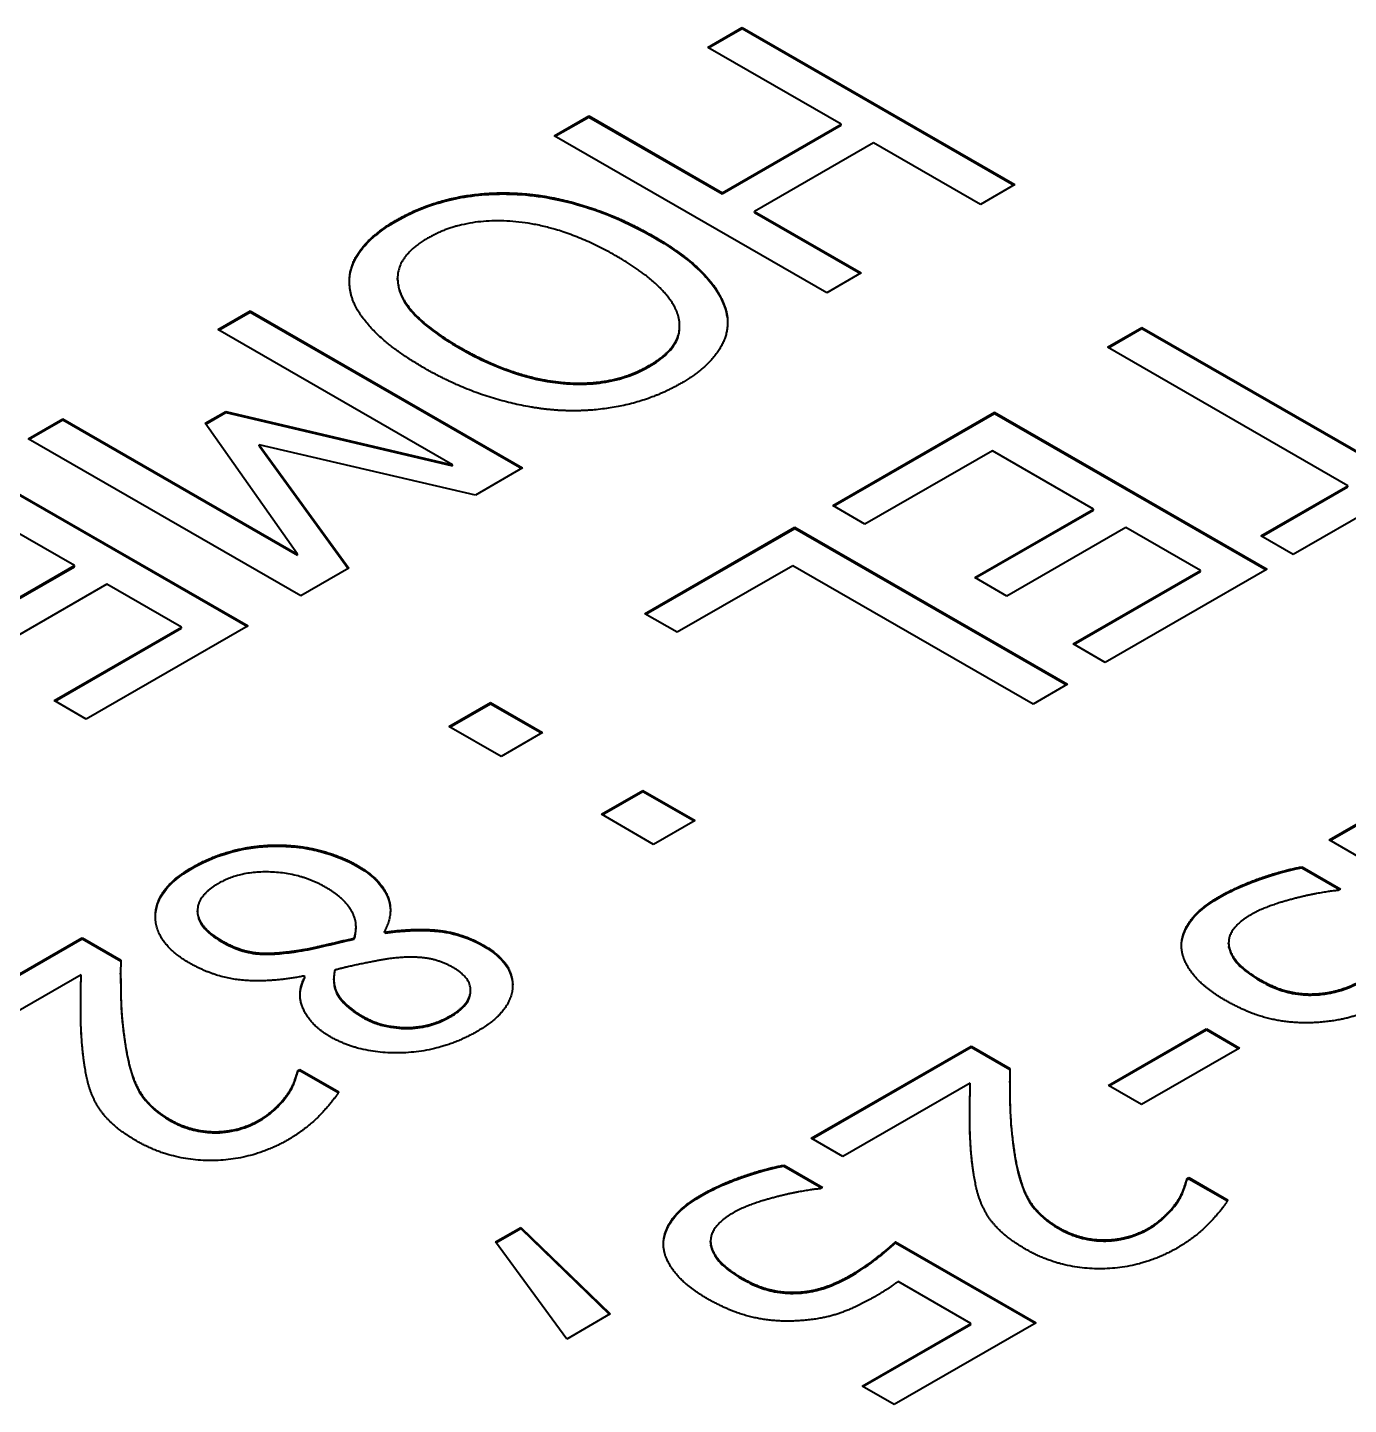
# Model space of a CAD drawing. Header units: millimetres. Extents: x 0 to 1682, y 0 to 1188.
# Drawn here: x 1444.735 to 1448.846, y 1072.662 to 1076.948 of the extents above; entities that cross this region are included whole.
import ezdxf

# ---------------------------------------------------------------- set-up
doc = ezdxf.new("R2010")
doc.units = ezdxf.units.MM
doc.header["$LTSCALE"] = 2
doc.layers.add('가시적인 것(ISO)', color=3, linetype='Continuous', lineweight=40)
doc.layers.add('가시적인 좁은 것(ISO)', color=3, linetype='Continuous', lineweight=35)

msp = doc.modelspace()

# ---------------------------------------------------------------- linework, layer by layer
at = {"layer": '가시적인 것(ISO)'}
for p, q in [((1446.8518, 1076.8859), (1446.9591, 1076.9477)), ((1446.8547, 1076.8843), (1446.9591, 1076.9444)), ((1446.9591, 1076.9477), (1447.8076, 1076.459)), ((1446.9591, 1076.9444), (1446.9591, 1076.9477)), ((1446.9591, 1076.9444), (1447.8048, 1076.4574)), ((1447.2671, 1076.6467), (1446.8518, 1076.8859)), ((1446.3739, 1076.6107), (1446.4812, 1076.6725)), ((1446.3768, 1076.6091), (1446.4812, 1076.6692)), ((1446.4812, 1076.6725), (1446.8965, 1076.4333)), ((1446.4812, 1076.6692), (1446.4812, 1076.6725)), ((1446.4812, 1076.6692), (1446.8965, 1076.43)), ((1447.2225, 1076.1221), (1446.3739, 1076.6107)), ((1446.8965, 1076.4333), (1447.2671, 1076.6467)), ((1446.8965, 1076.43), (1447.2671, 1076.6435)), ((1447.2671, 1076.6435), (1447.2671, 1076.6467)), ((1447.3675, 1076.5889), (1446.9969, 1076.3755)), ((1447.7004, 1076.3973), (1447.3675, 1076.5889)), ((1447.8076, 1076.459), (1447.7004, 1076.3973)), ((1446.8965, 1076.43), (1446.8965, 1076.4333)), ((1446.9969, 1076.3755), (1447.3297, 1076.1838)), ((1446.9969, 1076.3722), (1446.9969, 1076.3755)), ((1446.9969, 1076.3722), (1447.3269, 1076.1822)), ((1447.3297, 1076.1838), (1447.2225, 1076.1221)), ((1445.8865, 1076.1638), (1445.8865, 1076.1671)), ((1445.3267, 1076.0076), (1445.4271, 1076.0654)), ((1445.3295, 1076.006), (1445.4271, 1076.0622)), ((1445.4271, 1076.0654), (1446.2756, 1075.5768)), ((1445.4271, 1076.0622), (1445.4271, 1076.0654)), ((1445.4271, 1076.0622), (1446.2728, 1075.5752)), ((1446.9116, 1076.0515), (1446.9116, 1076.0547)), ((1446.0576, 1075.5867), (1445.3267, 1076.0076)), ((1446.7644, 1076.0156), (1446.7644, 1076.0189)), ((1448.0962, 1075.9523), (1448.2035, 1076.0141)), ((1448.099, 1075.9507), (1448.2035, 1076.0108)), ((1448.2035, 1076.0141), (1448.9516, 1075.5833)), ((1448.2035, 1076.0108), (1448.2035, 1076.0141)), ((1448.2035, 1076.0108), (1448.9516, 1075.58)), ((1448.8443, 1075.5215), (1448.0962, 1075.9523)), ((1445.2875, 1075.7158), (1445.3521, 1075.753)), ((1445.2891, 1075.7135), (1445.3521, 1075.7497)), ((1445.3521, 1075.753), (1446.0576, 1075.5867)), ((1445.3521, 1075.7497), (1445.3521, 1075.753)), ((1445.3521, 1075.7497), (1446.0576, 1075.5834)), ((1447.2408, 1075.4597), (1447.7448, 1075.75)), ((1447.7448, 1075.75), (1448.5933, 1075.2613)), ((1447.7448, 1075.7467), (1447.7448, 1075.75)), ((1444.7367, 1075.6679), (1444.844, 1075.7296)), ((1444.7395, 1075.6662), (1444.844, 1075.7264)), ((1444.844, 1075.7296), (1445.5749, 1075.3087)), ((1444.844, 1075.7264), (1444.844, 1075.7296)), ((1444.844, 1075.7264), (1445.5749, 1075.3054)), ((1445.5749, 1075.3087), (1445.2875, 1075.7158)), ((1447.2436, 1075.4581), (1447.7448, 1075.7467)), ((1447.7448, 1075.7467), (1448.5905, 1075.2597)), ((1445.5852, 1075.1792), (1444.7367, 1075.6679)), ((1449.3229, 1075.6815), (1448.6738, 1075.3077)), ((1446.1291, 1075.4925), (1445.4559, 1075.6489)), ((1445.4559, 1075.6489), (1445.7344, 1075.2652)), ((1445.4559, 1075.6456), (1445.4559, 1075.6489)), ((1445.4559, 1075.6456), (1445.7328, 1075.2642)), ((1447.7379, 1075.6304), (1447.3412, 1075.4019)), ((1448.0529, 1075.449), (1447.7379, 1075.6304)), ((1446.0576, 1075.5834), (1446.0576, 1075.5867)), ((1444.573, 1075.5736), (1445.4216, 1075.085)), ((1444.573, 1075.5704), (1445.4187, 1075.0834)), ((1446.2756, 1075.5768), (1446.1291, 1075.4925)), ((1448.5734, 1075.3655), (1448.8443, 1075.5215)), ((1448.5762, 1075.3638), (1448.8443, 1075.5182)), ((1448.8443, 1075.5182), (1448.8443, 1075.5215)), ((1444.8811, 1075.2727), (1444.5662, 1075.454)), ((1447.3412, 1075.4019), (1447.2408, 1075.4597)), ((1447.6829, 1075.236), (1448.0529, 1075.449)), ((1448.0529, 1075.4458), (1448.0529, 1075.449)), ((1447.6858, 1075.2344), (1448.0529, 1075.4458)), ((1446.6563, 1075.1231), (1447.1232, 1075.392)), ((1446.6591, 1075.1215), (1447.1232, 1075.3887)), ((1447.1232, 1075.392), (1447.9717, 1074.9034)), ((1447.1232, 1075.3887), (1447.1232, 1075.392)), ((1447.1232, 1075.3887), (1447.9689, 1074.9017)), ((1448.1533, 1075.3912), (1447.7833, 1075.1782)), ((1448.3857, 1075.2574), (1448.1533, 1075.3912)), ((1448.6738, 1075.3077), (1448.5734, 1075.3655)), ((1445.5749, 1075.3054), (1445.5749, 1075.3087)), ((1444.5112, 1075.0597), (1444.8811, 1075.2727)), ((1444.514, 1075.058), (1444.8811, 1075.2694)), ((1444.8811, 1075.2694), (1444.8811, 1075.2727)), ((1445.7344, 1075.2652), (1445.5852, 1075.1792)), ((1447.1163, 1075.2724), (1446.7567, 1075.0653)), ((1447.8645, 1074.8416), (1447.1163, 1075.2724)), ((1447.7833, 1075.1782), (1447.6829, 1075.236)), ((1447.9889, 1075.0289), (1448.3857, 1075.2574)), ((1447.9918, 1075.0273), (1448.3857, 1075.2541)), ((1448.5933, 1075.2613), (1448.0893, 1074.9711)), ((1448.3857, 1075.2541), (1448.3857, 1075.2574)), ((1444.9815, 1075.2149), (1444.6115, 1075.0018)), ((1445.2139, 1075.081), (1444.9815, 1075.2149)), ((1446.7567, 1075.0653), (1446.6563, 1075.1231)), ((1444.8171, 1074.8526), (1445.2139, 1075.081)), ((1444.82, 1074.8509), (1445.2139, 1075.0778)), ((1445.4216, 1075.085), (1444.9175, 1074.7947)), ((1445.2139, 1075.0778), (1445.2139, 1075.081)), ((1448.0893, 1074.9711), (1447.9889, 1075.0289)), ((1447.9717, 1074.9034), (1447.8645, 1074.8416)), ((1444.9175, 1074.7947), (1444.8171, 1074.8526)), ((1446.0464, 1074.7719), (1446.1757, 1074.8464)), ((1446.0492, 1074.7703), (1446.1757, 1074.8431)), ((1446.1757, 1074.8464), (1446.3379, 1074.7529)), ((1446.1757, 1074.8431), (1446.1757, 1074.8464)), ((1446.1757, 1074.8431), (1446.3351, 1074.7513)), ((1446.2087, 1074.6785), (1446.0464, 1074.7719)), ((1446.3379, 1074.7529), (1446.2087, 1074.6785)), ((1448.7865, 1074.4192), (1449.2843, 1074.7058)), ((1448.7893, 1074.4175), (1449.2843, 1074.7026)), ((1446.5208, 1074.4987), (1446.6501, 1074.5731)), ((1446.5237, 1074.497), (1446.6501, 1074.5699)), ((1446.6501, 1074.5731), (1446.8124, 1074.4797)), ((1446.6501, 1074.5699), (1446.6501, 1074.5731)), ((1446.6501, 1074.5699), (1446.8096, 1074.478)), ((1446.6831, 1074.4052), (1446.5208, 1074.4987)), ((1446.8124, 1074.4797), (1446.6831, 1074.4052)), ((1448.8848, 1074.3625), (1448.7865, 1074.4192)), ((1448.7012, 1074.3352), (1448.8215, 1074.2659)), ((1448.7012, 1074.3319), (1448.7012, 1074.3352)), ((1448.7012, 1074.3319), (1448.8187, 1074.2643)), ((1448.8215, 1074.2659), (1448.814, 1074.2616)), ((1445.2635, 1074.1955), (1445.2635, 1074.1987)), ((1445.7571, 1074.1441), (1445.7571, 1074.1473)), ((1445.8456, 1074.1344), (1445.849, 1074.1324)), ((1445.8456, 1074.1311), (1445.8456, 1074.1344)), ((1445.8456, 1074.1311), (1445.849, 1074.1291)), ((1445.849, 1074.1291), (1445.849, 1074.1324)), ((1444.4064, 1073.8275), (1444.9042, 1074.1142)), ((1444.4092, 1073.8259), (1444.9042, 1074.1109)), ((1444.9042, 1074.1142), (1445.0246, 1074.0449)), ((1444.9042, 1074.1109), (1444.9042, 1074.1142)), ((1444.9042, 1074.1109), (1445.0245, 1074.0416)), ((1445.7514, 1074.1101), (1445.7514, 1074.1134)), ((1448.4733, 1074.0955), (1448.4733, 1074.0988)), ((1448.4743, 1074.0841), (1448.4743, 1074.0873)), ((1445.5802, 1074.0725), (1445.5802, 1074.0758)), ((1444.9015, 1073.9994), (1444.5047, 1073.7709)), ((1444.9015, 1073.9961), (1444.9015, 1073.9994)), ((1445.0243, 1074.0013), (1445.0243, 1074.0046)), ((1445.5981, 1073.9934), (1445.5946, 1073.9954)), ((1445.5981, 1073.9901), (1445.5981, 1073.9934)), ((1445.6881, 1073.9831), (1445.6881, 1073.9864)), ((1446.1137, 1073.9486), (1446.1137, 1073.9519)), ((1448.739, 1073.9364), (1448.739, 1073.9396)), ((1448.0988, 1073.6549), (1448.4041, 1073.8307)), ((1448.1017, 1073.6533), (1448.4041, 1073.8275)), ((1448.4041, 1073.8307), (1448.5073, 1073.7713)), ((1448.4041, 1073.8275), (1448.4041, 1073.8307)), ((1448.4041, 1073.8275), (1448.5044, 1073.7697)), ((1447.174, 1073.4906), (1447.6718, 1073.7773)), ((1447.6718, 1073.7773), (1447.7921, 1073.708)), ((1447.6718, 1073.774), (1447.6718, 1073.7773)), ((1447.1768, 1073.489), (1447.6718, 1073.774)), ((1447.6718, 1073.774), (1447.7921, 1073.7047)), ((1448.5073, 1073.7713), (1448.202, 1073.5955)), ((1445.5761, 1073.7012), (1445.5822, 1073.7048)), ((1445.5761, 1073.6979), (1445.5822, 1073.7015)), ((1445.5761, 1073.6979), (1445.5761, 1073.7012)), ((1445.5822, 1073.7048), (1445.7033, 1073.6351)), ((1445.5822, 1073.7015), (1445.5822, 1073.7048)), ((1445.5822, 1073.7015), (1445.7018, 1073.6326)), ((1447.6691, 1073.6624), (1447.2723, 1073.434)), ((1447.6691, 1073.6592), (1447.6691, 1073.6624)), ((1447.7919, 1073.6644), (1447.7919, 1073.6677)), ((1448.202, 1073.5955), (1448.0988, 1073.6549)), ((1447.2723, 1073.434), (1447.174, 1073.4906)), ((1447.0887, 1073.4066), (1447.209, 1073.3374)), ((1447.0887, 1073.4034), (1447.0887, 1073.4066)), ((1447.0887, 1073.4034), (1447.2062, 1073.3357)), ((1448.3436, 1073.3643), (1448.3498, 1073.3678)), ((1448.3436, 1073.361), (1448.3498, 1073.3646)), ((1448.3436, 1073.361), (1448.3436, 1073.3643)), ((1448.3498, 1073.3678), (1448.4708, 1073.2981)), ((1448.3498, 1073.3646), (1448.3498, 1073.3678)), ((1448.3498, 1073.3646), (1448.4694, 1073.2957)), ((1447.209, 1073.3374), (1447.2015, 1073.333)), ((1446.1907, 1073.1675), (1446.2697, 1073.213)), ((1446.1924, 1073.1652), (1446.2697, 1073.2097)), ((1446.2697, 1073.213), (1446.5482, 1072.9434)), ((1446.2697, 1073.2097), (1446.2697, 1073.213)), ((1446.2697, 1073.2097), (1446.5461, 1072.9421)), ((1446.4128, 1072.8653), (1446.1907, 1073.1675)), ((1446.8608, 1073.1669), (1446.8608, 1073.1702)), ((1446.8618, 1073.1555), (1446.8618, 1073.1588)), ((1447.4366, 1073.1683), (1447.874, 1072.9164)), ((1447.4366, 1073.165), (1447.4366, 1073.1683)), ((1447.4366, 1073.165), (1447.8711, 1072.9148)), ((1447.1265, 1073.0078), (1447.1265, 1073.0111)), ((1447.6704, 1072.9141), (1447.4442, 1073.0443)), ((1446.5482, 1072.9434), (1446.4128, 1072.8653)), ((1447.3321, 1072.7192), (1447.6704, 1072.9141)), ((1447.335, 1072.7176), (1447.6704, 1072.9108)), ((1447.874, 1072.9164), (1447.4318, 1072.6618)), ((1447.6704, 1072.9108), (1447.6704, 1072.9141)), ((1447.4318, 1072.6618), (1447.3321, 1072.7192))]:
    msp.add_line(p, q, dxfattribs=at)
for points, degree in [([(1445.883, 1076.3486), (1445.9648, 1076.3957), (1446.1539, 1076.4373), (1446.2584, 1076.4317)], 2), ([(1446.2584, 1076.4317), (1446.3615, 1076.4262), (1446.5768, 1076.3592), (1446.6813, 1076.2991)], 2), ([(1445.7386, 1076.1324), (1445.7289, 1076.1949), (1445.8039, 1076.303), (1445.883, 1076.3486)], 2), ([(1446.5699, 1076.2349), (1446.4028, 1076.3311), (1446.092, 1076.3565), (1445.9799, 1076.2919)], 2), ([(1445.9799, 1076.2919), (1445.8678, 1076.2274), (1445.9125, 1076.0488), (1446.0796, 1075.9526)], 2), ([(1446.6813, 1076.2991), (1446.7879, 1076.2377), (1446.9, 1076.1153), (1446.9116, 1076.0547)], 2), ([(1446.7604, 1076.0492), (1446.7487, 1076.0924), (1446.6524, 1076.1874), (1446.5699, 1076.2349)], 2), ([(1445.9682, 1075.8884), (1445.8651, 1075.9478), (1445.7475, 1076.0726), (1445.7386, 1076.1324)], 2), ([(1446.6689, 1075.8952), (1446.7274, 1075.9288), (1446.7721, 1076.0037), (1446.7604, 1076.0492)], 2), ([(1446.9116, 1076.0547), (1446.9213, 1075.9953), (1446.8484, 1075.8861), (1446.7672, 1075.8393)], 2), ([(1446.9116, 1076.0515), (1446.9129, 1076.0438), (1446.9136, 1076.0361), (1446.9136, 1076.0285)], 3), ([(1446.0796, 1075.9526), (1446.1635, 1075.9043), (1446.3279, 1075.8492), (1446.4021, 1075.8429)], 2), ([(1446.3925, 1075.7558), (1446.29, 1075.7617), (1446.0741, 1075.8274), (1445.9682, 1075.8884)], 2), ([(1446.4021, 1075.8429), (1446.4784, 1075.8362), (1446.6125, 1075.8627), (1446.6689, 1075.8952)], 2), ([(1446.7672, 1075.8393), (1446.6847, 1075.7918), (1446.4922, 1075.7506), (1446.3925, 1075.7558)], 2), ([(1445.2467, 1074.3336), (1445.3065, 1074.368), (1445.4433, 1074.4033), (1445.5128, 1074.4029)], 2), ([(1445.5128, 1074.4029), (1445.5816, 1074.4029), (1445.7101, 1074.3692), (1445.7631, 1074.3387)], 2), ([(1445.7631, 1074.3387), (1445.8318, 1074.2991), (1445.8772, 1074.1922), (1445.8456, 1074.1344)], 2), ([(1448.442, 1074.2414), (1448.4997, 1074.2746), (1448.6386, 1074.3237), (1448.7012, 1074.3352)], 2), ([(1445.2398, 1074.035), (1445.1312, 1074.0976), (1445.1339, 1074.2686), (1445.2467, 1074.3336)], 2), ([(1445.6627, 1074.2714), (1445.5857, 1074.3157), (1445.3966, 1074.3225), (1445.3299, 1074.2841)], 2), ([(1445.3299, 1074.2841), (1445.2618, 1074.2449), (1445.2652, 1074.1478), (1445.3395, 1074.1051)], 2), ([(1445.7514, 1074.1134), (1445.7658, 1074.1574), (1445.7211, 1074.2377), (1445.6627, 1074.2714)], 2), ([(1448.814, 1074.2616), (1448.792, 1074.26), (1448.7204, 1074.2473), (1448.6812, 1074.2374)], 2), ([(1448.3271, 1074.0794), (1448.323, 1074.1214), (1448.3794, 1074.2053), (1448.442, 1074.2414)], 2), ([(1448.6812, 1074.2374), (1448.6379, 1074.2259), (1448.5719, 1074.203), (1448.5389, 1074.1839)], 2), ([(1448.5389, 1074.1839), (1448.5066, 1074.1653), (1448.4695, 1074.1154), (1448.4743, 1074.0873)], 2), ([(1445.7514, 1074.1101), (1445.7551, 1074.1214), (1445.7571, 1074.1327), (1445.7571, 1074.1441)], 3), ([(1445.849, 1074.1324), (1445.9446, 1074.1455), (1446.089, 1074.1288), (1446.1537, 1074.0916)], 2), ([(1445.3395, 1074.1051), (1445.3918, 1074.075), (1445.4928, 1074.0619), (1445.5802, 1074.0758)], 2), ([(1445.5802, 1074.0758), (1445.6097, 1074.0801), (1445.6964, 1074.1007), (1445.7514, 1074.1134)], 2), ([(1446.1537, 1074.0916), (1446.2492, 1074.0366), (1446.2396, 1073.8837), (1446.1337, 1073.8228)], 2), ([(1448.4605, 1073.921), (1448.3993, 1073.9563), (1448.3319, 1074.0378), (1448.3271, 1074.0794)], 2), ([(1448.4733, 1074.0955), (1448.4733, 1074.0917), (1448.4736, 1074.0879), (1448.4743, 1074.0841)], 3), ([(1448.4743, 1074.0873), (1448.4798, 1074.0612), (1448.5258, 1074.0101), (1448.5712, 1073.984)], 2), ([(1445.0246, 1074.0449), (1445.0239, 1073.9835), (1445.0266, 1073.8719), (1445.0342, 1073.8152)], 2), ([(1445.5946, 1073.9954), (1445.4901, 1073.9748), (1445.3182, 1073.9899), (1445.2398, 1074.035)], 2), ([(1445.858, 1074.0489), (1445.8318, 1074.0449), (1445.7287, 1074.0243), (1445.6909, 1074.0136)], 2), ([(1446.0588, 1074.0219), (1446.0168, 1074.0461), (1445.9199, 1074.0576), (1445.858, 1074.0489)], 2), ([(1444.9077, 1073.7495), (1444.9001, 1073.8125), (1444.9001, 1073.9566), (1444.9015, 1073.9994)], 2), ([(1445.6751, 1073.8073), (1445.618, 1073.8402), (1445.5699, 1073.9408), (1445.5981, 1073.9934)], 2), ([(1445.6909, 1074.0136), (1445.6813, 1073.9645), (1445.728, 1073.8988), (1445.7796, 1073.8691)], 2), ([(1446.0505, 1073.8715), (1446.1096, 1073.9055), (1446.1172, 1073.9883), (1446.0588, 1074.0219)], 2), ([(1448.739, 1073.9396), (1448.7837, 1073.9408), (1448.869, 1073.9693), (1448.9109, 1073.9935)], 2), ([(1445.5829, 1073.9357), (1445.5832, 1073.9541), (1445.5885, 1073.9723), (1445.5981, 1073.9901)], 3), ([(1448.5712, 1073.984), (1448.6166, 1073.9578), (1448.6978, 1073.938), (1448.739, 1073.9396)], 2), ([(1448.7486, 1073.8509), (1448.6764, 1073.8458), (1448.5375, 1073.8767), (1448.4605, 1073.921)], 2), ([(1448.9886, 1073.9281), (1448.9267, 1073.8925), (1448.8195, 1073.8553), (1448.7486, 1073.8509)], 2), ([(1445.7796, 1073.8691), (1445.8367, 1073.8362), (1445.9859, 1073.8342), (1446.0505, 1073.8715)], 2), ([(1446.1337, 1073.8228), (1446.0237, 1073.7594), (1445.77, 1073.7527), (1445.6751, 1073.8073)], 2), ([(1445.0342, 1073.8152), (1445.0486, 1073.7008), (1445.1092, 1073.5883), (1445.1772, 1073.5491)], 2), ([(1444.9455, 1073.6042), (1444.9283, 1073.637), (1444.9118, 1073.7115), (1444.9077, 1073.7495)], 2), ([(1445.5451, 1073.6295), (1445.5582, 1073.6481), (1445.5726, 1073.6881), (1445.5761, 1073.7012)], 2), ([(1447.7921, 1073.708), (1447.7915, 1073.6466), (1447.7942, 1073.5349), (1447.8018, 1073.4783)], 2), ([(1447.6753, 1073.4126), (1447.6677, 1073.4755), (1447.6677, 1073.6197), (1447.6691, 1073.6624)], 2), ([(1445.4564, 1073.5475), (1445.4853, 1073.5642), (1445.5293, 1073.6069), (1445.5451, 1073.6295)], 2), ([(1445.7033, 1073.6351), (1445.6868, 1073.6058), (1445.6008, 1073.5175), (1445.5472, 1073.4866)], 2), ([(1445.0734, 1073.4822), (1445.0232, 1073.5111), (1444.9613, 1073.5721), (1444.9455, 1073.6042)], 2), ([(1445.1772, 1073.5491), (1445.213, 1073.5285), (1445.2879, 1073.5099), (1445.3237, 1073.5107)], 2), ([(1445.3237, 1073.5107), (1445.3594, 1073.5115), (1445.4268, 1073.5305), (1445.4564, 1073.5475)], 2), ([(1445.5472, 1073.4866), (1445.4344, 1073.4216), (1445.1807, 1073.4204), (1445.0734, 1073.4822)], 2), ([(1447.8018, 1073.4783), (1447.8162, 1073.3639), (1447.8767, 1073.2514), (1447.9448, 1073.2122)], 2), ([(1446.8295, 1073.3128), (1446.8872, 1073.3461), (1447.0261, 1073.3952), (1447.0887, 1073.4066)], 2), ([(1447.7131, 1073.2673), (1447.6959, 1073.3001), (1447.6794, 1073.3746), (1447.6753, 1073.4126)], 2), ([(1448.3127, 1073.2926), (1448.3257, 1073.3112), (1448.3402, 1073.3512), (1448.3436, 1073.3643)], 2), ([(1446.7146, 1073.1508), (1446.7105, 1073.1928), (1446.7669, 1073.2768), (1446.8295, 1073.3128)], 2), ([(1447.0688, 1073.3088), (1447.0254, 1073.2974), (1446.9594, 1073.2744), (1446.9264, 1073.2554)], 2), ([(1447.2015, 1073.333), (1447.1795, 1073.3314), (1447.108, 1073.3187), (1447.0688, 1073.3088)], 2), ([(1447.841, 1073.1453), (1447.7908, 1073.1742), (1447.7289, 1073.2352), (1447.7131, 1073.2673)], 2), ([(1448.224, 1073.2106), (1448.2529, 1073.2273), (1448.2969, 1073.27), (1448.3127, 1073.2926)], 2), ([(1448.4708, 1073.2981), (1448.4543, 1073.2688), (1448.3684, 1073.1805), (1448.3147, 1073.1497)], 2), ([(1446.9264, 1073.2554), (1446.8941, 1073.2368), (1446.857, 1073.1869), (1446.8618, 1073.1588)], 2), ([(1447.9448, 1073.2122), (1447.9806, 1073.1916), (1448.0555, 1073.173), (1448.0913, 1073.1738)], 2), ([(1448.0913, 1073.1738), (1448.127, 1073.1746), (1448.1944, 1073.1936), (1448.224, 1073.2106)], 2), ([(1446.848, 1072.9925), (1446.7868, 1073.0277), (1446.7195, 1073.1093), (1446.7146, 1073.1508)], 2), ([(1446.8608, 1073.1669), (1446.8608, 1073.1631), (1446.8611, 1073.1593), (1446.8618, 1073.1555)], 3), ([(1446.8618, 1073.1588), (1446.8673, 1073.1326), (1446.9134, 1073.0816), (1446.9587, 1073.0554)], 2), ([(1447.2984, 1073.0649), (1447.3418, 1073.0899), (1447.416, 1073.1493), (1447.4366, 1073.1683)], 2), ([(1448.3147, 1073.1497), (1448.202, 1073.0847), (1447.9482, 1073.0835), (1447.841, 1073.1453)], 2), ([(1446.9587, 1073.0554), (1447.0041, 1073.0293), (1447.0853, 1073.0095), (1447.1265, 1073.0111)], 2), ([(1447.1265, 1073.0111), (1447.1712, 1073.0123), (1447.2565, 1073.0408), (1447.2984, 1073.0649)], 2), ([(1447.4442, 1073.0443), (1447.4277, 1073.0317), (1447.3913, 1073.0083), (1447.3761, 1072.9996)], 2), ([(1447.1362, 1072.9224), (1447.064, 1072.9172), (1446.9251, 1072.9481), (1446.848, 1072.9925)], 2), ([(1447.3761, 1072.9996), (1447.3143, 1072.9639), (1447.207, 1072.9267), (1447.1362, 1072.9224)], 2)]:
    msp.add_open_spline(points, degree=degree, dxfattribs=at)
for points, knots in [([(1445.883, 1076.3453), (1445.9123, 1076.3622), (1445.9445, 1076.3775), (1446.0127, 1076.4021), (1446.0475, 1076.4115), (1446.1412, 1076.4285), (1446.1993, 1076.4316), (1446.2584, 1076.4284)], [-0.1046767, -0.1046767, -0.1046767, -0.1046767, -0.0736384, -0.0736384, -0.0445438, -0.0445438, 0, 0, 0, 0]), ([(1446.2584, 1076.4284), (1446.2939, 1076.4265), (1446.3287, 1076.4222), (1446.4045, 1076.4082), (1446.4411, 1076.3982), (1446.5475, 1076.3651), (1446.6184, 1076.332), (1446.6813, 1076.2958)], [-0.1100798, -0.1100798, -0.1100798, -0.1100798, -0.0906646, -0.0906646, -0.0667459, -0.0667459, 0, 0, 0, 0]), ([(1445.7366, 1076.1559), (1445.7367, 1076.1676), (1445.7382, 1076.1793), (1445.7475, 1076.217), (1445.7598, 1076.2365), (1445.7945, 1076.285), (1445.8341, 1076.3172), (1445.883, 1076.3453)], [-0.075688, -0.075688, -0.075688, -0.075688, -0.06834673, -0.06834673, -0.05181732, -0.05181732, 0, 0, 0, 0]), ([(1446.6813, 1076.2958), (1446.7796, 1076.2391), (1446.8259, 1076.1941), (1446.8821, 1076.1296), (1446.9039, 1076.0915), (1446.9116, 1076.0515)], [-0.09391982, -0.09391982, -0.09391982, -0.09391982, -0.05243816, -0.05243816, 0, 0, 0, 0]), ([(1445.8865, 1076.1638), (1445.8865, 1076.16), (1445.8867, 1076.1563), (1445.8907, 1076.1167), (1445.9106, 1076.0868), (1445.9642, 1076.0229), (1446.0207, 1075.9833), (1446.0796, 1075.9493)], [-0.09541994, -0.09541994, -0.09541994, -0.09541994, -0.09225533, -0.09225533, -0.0625286, -0.0625286, 0, 0, 0, 0]), ([(1446.6689, 1075.8919), (1446.6902, 1075.9042), (1446.7095, 1075.9177), (1446.7425, 1075.9495), (1446.7514, 1075.9644), (1446.7619, 1075.989), (1446.7644, 1076.0023), (1446.7644, 1076.0156)], [-0.05992933, -0.05992933, -0.05992933, -0.05992933, -0.04628809, -0.04628809, -0.03078347, -0.03078347, -0.01327324, -0.01327324, -0.01327324, -0.01327324]), ([(1446.0796, 1075.9493), (1446.1366, 1075.9165), (1446.2014, 1075.886), (1446.3138, 1075.8528), (1446.3572, 1075.8435), (1446.4021, 1075.8396)], [-0.09480519, -0.09480519, -0.09480519, -0.09480519, -0.034041, -0.034041, 0, 0, 0, 0]), ([(1446.4021, 1075.8396), (1446.4297, 1075.8372), (1446.4575, 1075.8366), (1446.512, 1075.8401), (1446.5378, 1075.8439), (1446.6028, 1075.8595), (1446.6381, 1075.8741), (1446.6689, 1075.8919)], [-0.07370367, -0.07370367, -0.07370367, -0.07370367, -0.05284337, -0.05284337, -0.03273597, -0.03273597, 0, 0, 0, 0]), ([(1445.2467, 1074.3303), (1445.2684, 1074.3428), (1445.2919, 1074.3542), (1445.3473, 1074.3755), (1445.3735, 1074.3824), (1445.4319, 1074.3953), (1445.4716, 1074.3998), (1445.5128, 1074.3996)], [-0.06057937, -0.06057937, -0.06057937, -0.06057937, -0.04691584, -0.04691584, -0.03086619, -0.03086619, 0, 0, 0, 0]), ([(1445.5128, 1074.3996), (1445.5356, 1074.3996), (1445.5582, 1074.3982), (1445.61, 1074.3916), (1445.6327, 1074.3862), (1445.69, 1074.3712), (1445.7288, 1074.3552), (1445.7631, 1074.3354)], [-0.055253, -0.055253, -0.055253, -0.055253, -0.04713074, -0.04713074, -0.03633603, -0.03633603, 0, 0, 0, 0]), ([(1445.7631, 1074.3354), (1445.7914, 1074.3191), (1445.8145, 1074.3007), (1445.8452, 1074.2632), (1445.8587, 1074.2407), (1445.8635, 1074.2087), (1445.8639, 1074.2036), (1445.864, 1074.1986)], [-0.11622312, -0.11622312, -0.11622312, -0.11622312, -0.07193275, -0.07193275, -0.03671826, -0.03671826, -0.03009537, -0.03009537, -0.03009537, -0.03009537]), ([(1445.1325, 1074.1793), (1445.1325, 1074.1797), (1445.1325, 1074.18), (1445.1331, 1074.2068), (1445.1417, 1074.2324), (1445.1794, 1074.2847), (1445.2097, 1074.309), (1445.2467, 1074.3303)], [-0.07416833, -0.07416833, -0.07416833, -0.07416833, -0.07373594, -0.07373594, -0.03919898, -0.03919898, 0, 0, 0, 0]), ([(1448.442, 1074.2381), (1448.4951, 1074.2687), (1448.5438, 1074.2869), (1448.6103, 1074.3105), (1448.6551, 1074.3235), (1448.7012, 1074.3319)], [-0.05861252, -0.05861252, -0.05861252, -0.05861252, -0.03626951, -0.03626951, 0, 0, 0, 0]), ([(1448.3266, 1074.0885), (1448.3268, 1074.0991), (1448.3285, 1074.1097), (1448.3375, 1074.1392), (1448.3471, 1074.1545), (1448.3741, 1074.1922), (1448.4047, 1074.2167), (1448.442, 1074.2381)], [-0.06056554, -0.06056554, -0.06056554, -0.06056554, -0.05307498, -0.05307498, -0.03947407, -0.03947407, 0, 0, 0, 0]), ([(1445.2635, 1074.1955), (1445.2635, 1074.1951), (1445.2635, 1074.1946), (1445.2637, 1074.1833), (1445.2667, 1074.1681), (1445.2935, 1074.1322), (1445.3149, 1074.116), (1445.3395, 1074.1018)], [-0.05182603, -0.05182603, -0.05182603, -0.05182603, -0.0508983, -0.0508983, -0.02606569, -0.02606569, 0, 0, 0, 0]), ([(1445.849, 1074.1291), (1445.8891, 1074.1346), (1445.9313, 1074.138), (1446.0149, 1074.1358), (1446.0431, 1074.1303), (1446.0959, 1074.1173), (1446.1267, 1074.1039), (1446.1537, 1074.0883)], [-0.05713159, -0.05713159, -0.05713159, -0.05713159, -0.04306073, -0.04306073, -0.0285692, -0.0285692, 0, 0, 0, 0]), ([(1445.3395, 1074.1018), (1445.3586, 1074.0908), (1445.3806, 1074.0804), (1445.4284, 1074.0662), (1445.4478, 1074.0641), (1445.497, 1074.0619), (1445.5377, 1074.0658), (1445.5802, 1074.0725)], [-0.06276564, -0.06276564, -0.06276564, -0.06276564, -0.04780755, -0.04780755, -0.03301806, -0.03301806, 0, 0, 0, 0]), ([(1445.5802, 1074.0725), (1445.6038, 1074.076), (1445.6307, 1074.0818), (1445.6858, 1074.0949), (1445.7186, 1074.1026), (1445.7514, 1074.1101)], [-0.04469666, -0.04469666, -0.04469666, -0.04469666, -0.02652761, -0.02652761, 0, 0, 0, 0]), ([(1446.1537, 1074.0883), (1446.1832, 1074.0713), (1446.2071, 1074.0519), (1446.2375, 1074.0092), (1446.2443, 1073.9878), (1446.2446, 1073.9658)], [-0.12921529, -0.12921529, -0.12921529, -0.12921529, -0.09902146, -0.09902146, -0.07137623, -0.07137623, -0.07137623, -0.07137623]), ([(1448.4743, 1074.0841), (1448.479, 1074.0614), (1448.493, 1074.0432), (1448.52, 1074.0133), (1448.5449, 1073.9959), (1448.5712, 1073.9807)], [-0.04388084, -0.04388084, -0.04388084, -0.04388084, -0.02795964, -0.02795964, 0, 0, 0, 0]), ([(1444.9077, 1073.7462), (1444.9002, 1073.8087), (1444.9001, 1073.8621), (1444.9001, 1073.9161), (1444.9004, 1073.9608), (1444.9015, 1073.9961)], [-0.07123113, -0.07123113, -0.07123113, -0.07123113, -0.04596272, -0.04596272, 0, 0, 0, 0]), ([(1445.0243, 1074.0013), (1445.0243, 1073.9665), (1445.0249, 1073.9406), (1445.0262, 1073.8869), (1445.0292, 1073.8494), (1445.0342, 1073.812)], [-0.06993848, -0.06993848, -0.06993848, -0.06993848, -0.04889198, -0.04889198, 0, 0, 0, 0]), ([(1445.6881, 1073.9831), (1445.6881, 1073.9771), (1445.6885, 1073.9712), (1445.6916, 1073.9527), (1445.6963, 1073.9401), (1445.712, 1073.918), (1445.7299, 1073.8944), (1445.7796, 1073.8658)], [-0.140312, -0.140312, -0.140312, -0.140312, -0.1125036, -0.1125036, -0.0527141, -0.0527141, 0, 0, 0, 0]), ([(1446.0505, 1073.8682), (1446.0621, 1073.8749), (1446.0727, 1073.8821), (1446.0902, 1073.8972), (1446.0972, 1073.9049), (1446.1118, 1073.9276), (1446.1137, 1073.9401), (1446.1137, 1073.9486)], [-0.05867166, -0.05867166, -0.05867166, -0.05867166, -0.05189461, -0.05189461, -0.04562209, -0.04562209, -0.03456441, -0.03456441, -0.03456441, -0.03456441]), ([(1448.5712, 1073.9807), (1448.5871, 1073.9715), (1448.6048, 1073.9626), (1448.637, 1073.9501), (1448.6528, 1073.9451), (1448.6941, 1073.9372), (1448.7163, 1073.9355), (1448.739, 1073.9364)], [-0.05405512, -0.05405512, -0.05405512, -0.05405512, -0.03261297, -0.03261297, -0.01706878, -0.01706878, 0, 0, 0, 0]), ([(1448.739, 1073.9364), (1448.7541, 1073.9368), (1448.7688, 1073.9383), (1448.8039, 1073.9445), (1448.8194, 1073.9495), (1448.8573, 1073.9622), (1448.8856, 1073.9756), (1448.9109, 1073.9902)], [-0.0370555, -0.0370555, -0.0370555, -0.0370555, -0.03287275, -0.03287275, -0.02685488, -0.02685488, 0, 0, 0, 0]), ([(1445.7796, 1073.8658), (1445.7906, 1073.8595), (1445.8025, 1073.8538), (1445.8278, 1073.8443), (1445.8408, 1073.8406), (1445.8805, 1073.8326), (1445.9029, 1073.8319), (1445.9388, 1073.8321), (1445.96, 1073.8347), (1446.0068, 1073.8463), (1446.0301, 1073.8565), (1446.0505, 1073.8682)], [-0.05989215, -0.05989215, -0.05989215, -0.05989215, -0.05404353, -0.05404353, -0.04852632, -0.04852632, -0.03817621, -0.03817621, -0.02161121, -0.02161121, 0, 0, 0, 0]), ([(1445.0342, 1073.812), (1445.0495, 1073.6905), (1445.075, 1073.6435), (1445.1133, 1073.5909), (1445.141, 1073.5667), (1445.1772, 1073.5459)], [-0.07427586, -0.07427586, -0.07427586, -0.07427586, -0.03840956, -0.03840956, 0, 0, 0, 0]), ([(1445.5451, 1073.6262), (1445.5581, 1073.6447), (1445.5635, 1073.6596), (1445.5691, 1073.6751), (1445.5733, 1073.6874), (1445.5761, 1073.6979)], [-0.02081777, -0.02081777, -0.02081777, -0.02081777, -0.01379429, -0.01379429, 0, 0, 0, 0]), ([(1447.6753, 1073.4093), (1447.6677, 1073.4718), (1447.6677, 1073.5252), (1447.6677, 1073.5791), (1447.6679, 1073.6239), (1447.6691, 1073.6592)], [-0.07123113, -0.07123113, -0.07123113, -0.07123113, -0.04596272, -0.04596272, 0, 0, 0, 0]), ([(1447.7919, 1073.6644), (1447.7919, 1073.6296), (1447.7924, 1073.6037), (1447.7938, 1073.55), (1447.7968, 1073.5125), (1447.8018, 1073.475)], [-0.06993848, -0.06993848, -0.06993848, -0.06993848, -0.04889198, -0.04889198, 0, 0, 0, 0]), ([(1445.4564, 1073.5443), (1445.484, 1073.5602), (1445.5004, 1073.5756), (1445.5218, 1073.5964), (1445.5345, 1073.611), (1445.5451, 1073.6262)], [-0.03148889, -0.03148889, -0.03148889, -0.03148889, -0.02135379, -0.02135379, 0, 0, 0, 0]), ([(1445.1772, 1073.5459), (1445.1906, 1073.5382), (1445.2052, 1073.531), (1445.2295, 1073.5219), (1445.2451, 1073.5166), (1445.2847, 1073.5089), (1445.304, 1073.507), (1445.3237, 1073.5075)], [-0.06223784, -0.06223784, -0.06223784, -0.06223784, -0.03135472, -0.03135472, -0.014809, -0.014809, 0, 0, 0, 0]), ([(1445.3237, 1073.5075), (1445.3356, 1073.5077), (1445.3474, 1073.5087), (1445.3742, 1073.5127), (1445.386, 1073.5157), (1445.4168, 1073.5244), (1445.4378, 1073.5336), (1445.4564, 1073.5443)], [-0.03025866, -0.03025866, -0.03025866, -0.03025866, -0.02572677, -0.02572677, -0.01975902, -0.01975902, 0, 0, 0, 0]), ([(1447.8018, 1073.475), (1447.8171, 1073.3536), (1447.8426, 1073.3066), (1447.8809, 1073.254), (1447.9086, 1073.2298), (1447.9448, 1073.209)], [-0.07427586, -0.07427586, -0.07427586, -0.07427586, -0.03840956, -0.03840956, 0, 0, 0, 0]), ([(1446.8295, 1073.3095), (1446.8826, 1073.3401), (1446.9313, 1073.3584), (1446.9979, 1073.3819), (1447.0426, 1073.3949), (1447.0887, 1073.4034)], [-0.05861252, -0.05861252, -0.05861252, -0.05861252, -0.03626951, -0.03626951, 0, 0, 0, 0]), ([(1448.3127, 1073.2893), (1448.3256, 1073.3078), (1448.3311, 1073.3227), (1448.3367, 1073.3382), (1448.3409, 1073.3505), (1448.3436, 1073.361)], [-0.02081777, -0.02081777, -0.02081777, -0.02081777, -0.01379429, -0.01379429, 0, 0, 0, 0]), ([(1446.7141, 1073.1599), (1446.7143, 1073.1705), (1446.716, 1073.1811), (1446.725, 1073.2107), (1446.7346, 1073.226), (1446.7616, 1073.2636), (1446.7923, 1073.2881), (1446.8295, 1073.3095)], [-0.06056554, -0.06056554, -0.06056554, -0.06056554, -0.05307498, -0.05307498, -0.03947407, -0.03947407, 0, 0, 0, 0]), ([(1448.224, 1073.2074), (1448.2516, 1073.2233), (1448.268, 1073.2387), (1448.2894, 1073.2595), (1448.302, 1073.2741), (1448.3127, 1073.2893)], [-0.03148889, -0.03148889, -0.03148889, -0.03148889, -0.02135379, -0.02135379, 0, 0, 0, 0]), ([(1447.9448, 1073.209), (1447.9582, 1073.2013), (1447.9728, 1073.1941), (1447.9971, 1073.185), (1448.0126, 1073.1797), (1448.0522, 1073.172), (1448.0715, 1073.1701), (1448.0913, 1073.1705)], [-0.06223784, -0.06223784, -0.06223784, -0.06223784, -0.03135472, -0.03135472, -0.014809, -0.014809, 0, 0, 0, 0]), ([(1448.0913, 1073.1705), (1448.1032, 1073.1708), (1448.1149, 1073.1718), (1448.1417, 1073.1758), (1448.1536, 1073.1788), (1448.1844, 1073.1875), (1448.2053, 1073.1966), (1448.224, 1073.2074)], [-0.03025866, -0.03025866, -0.03025866, -0.03025866, -0.02572677, -0.02572677, -0.01975902, -0.01975902, 0, 0, 0, 0]), ([(1446.8618, 1073.1555), (1446.8666, 1073.1329), (1446.8805, 1073.1147), (1446.9075, 1073.0847), (1446.9324, 1073.0673), (1446.9587, 1073.0521)], [-0.04388084, -0.04388084, -0.04388084, -0.04388084, -0.02795964, -0.02795964, 0, 0, 0, 0]), ([(1447.2984, 1073.0616), (1447.3412, 1073.0863), (1447.3689, 1073.1083), (1447.3972, 1073.131), (1447.4198, 1073.1495), (1447.4366, 1073.165)], [-0.03682437, -0.03682437, -0.03682437, -0.03682437, -0.0238375, -0.0238375, 0, 0, 0, 0]), ([(1446.9587, 1073.0521), (1446.9747, 1073.043), (1446.9923, 1073.0341), (1447.0245, 1073.0216), (1447.0404, 1073.0165), (1447.0817, 1073.0087), (1447.1038, 1073.0069), (1447.1265, 1073.0078)], [-0.05405512, -0.05405512, -0.05405512, -0.05405512, -0.03261297, -0.03261297, -0.01706878, -0.01706878, 0, 0, 0, 0]), ([(1447.1265, 1073.0078), (1447.1416, 1073.0082), (1447.1563, 1073.0097), (1447.1914, 1073.0159), (1447.2069, 1073.0209), (1447.2448, 1073.0336), (1447.2731, 1073.0471), (1447.2984, 1073.0616)], [-0.0370555, -0.0370555, -0.0370555, -0.0370555, -0.03287275, -0.03287275, -0.02685488, -0.02685488, 0, 0, 0, 0])]:
    msp.add_open_spline(points, degree=3, knots=knots, dxfattribs=at)
at = {"layer": '가시적인 좁은 것(ISO)'}
for p, q in [((1446.2584, 1076.4284), (1446.2584, 1076.4317)), ((1445.883, 1076.3453), (1445.883, 1076.3486)), ((1446.6813, 1076.2958), (1446.6813, 1076.2991)), ((1446.0796, 1075.9493), (1446.0796, 1075.9526)), ((1446.6689, 1075.8919), (1446.6689, 1075.8952)), ((1446.4021, 1075.8396), (1446.4021, 1075.8429)), ((1445.5128, 1074.3996), (1445.5128, 1074.4029)), ((1445.7631, 1074.3354), (1445.7631, 1074.3387)), ((1445.2467, 1074.3303), (1445.2467, 1074.3336)), ((1448.442, 1074.2381), (1448.442, 1074.2414)), ((1445.3395, 1074.1018), (1445.3395, 1074.1051)), ((1446.1537, 1074.0883), (1446.1537, 1074.0916)), ((1448.5712, 1073.9807), (1448.5712, 1073.984)), ((1445.7796, 1073.8658), (1445.7796, 1073.8691)), ((1446.0505, 1073.8682), (1446.0505, 1073.8715)), ((1445.0342, 1073.812), (1445.0342, 1073.8152)), ((1445.5451, 1073.6262), (1445.5451, 1073.6295)), ((1445.1772, 1073.5459), (1445.1772, 1073.5491)), ((1445.4564, 1073.5443), (1445.4564, 1073.5475)), ((1445.3237, 1073.5075), (1445.3237, 1073.5107)), ((1447.8018, 1073.475), (1447.8018, 1073.4783)), ((1446.8295, 1073.3095), (1446.8295, 1073.3128)), ((1448.3127, 1073.2893), (1448.3127, 1073.2926)), ((1447.9448, 1073.209), (1447.9448, 1073.2122)), ((1448.224, 1073.2074), (1448.224, 1073.2106)), ((1448.0913, 1073.1705), (1448.0913, 1073.1738)), ((1446.9587, 1073.0521), (1446.9587, 1073.0554)), ((1447.2984, 1073.0616), (1447.2984, 1073.0649))]:
    msp.add_line(p, q, dxfattribs=at)

doc.saveas('drawing.dxf')
